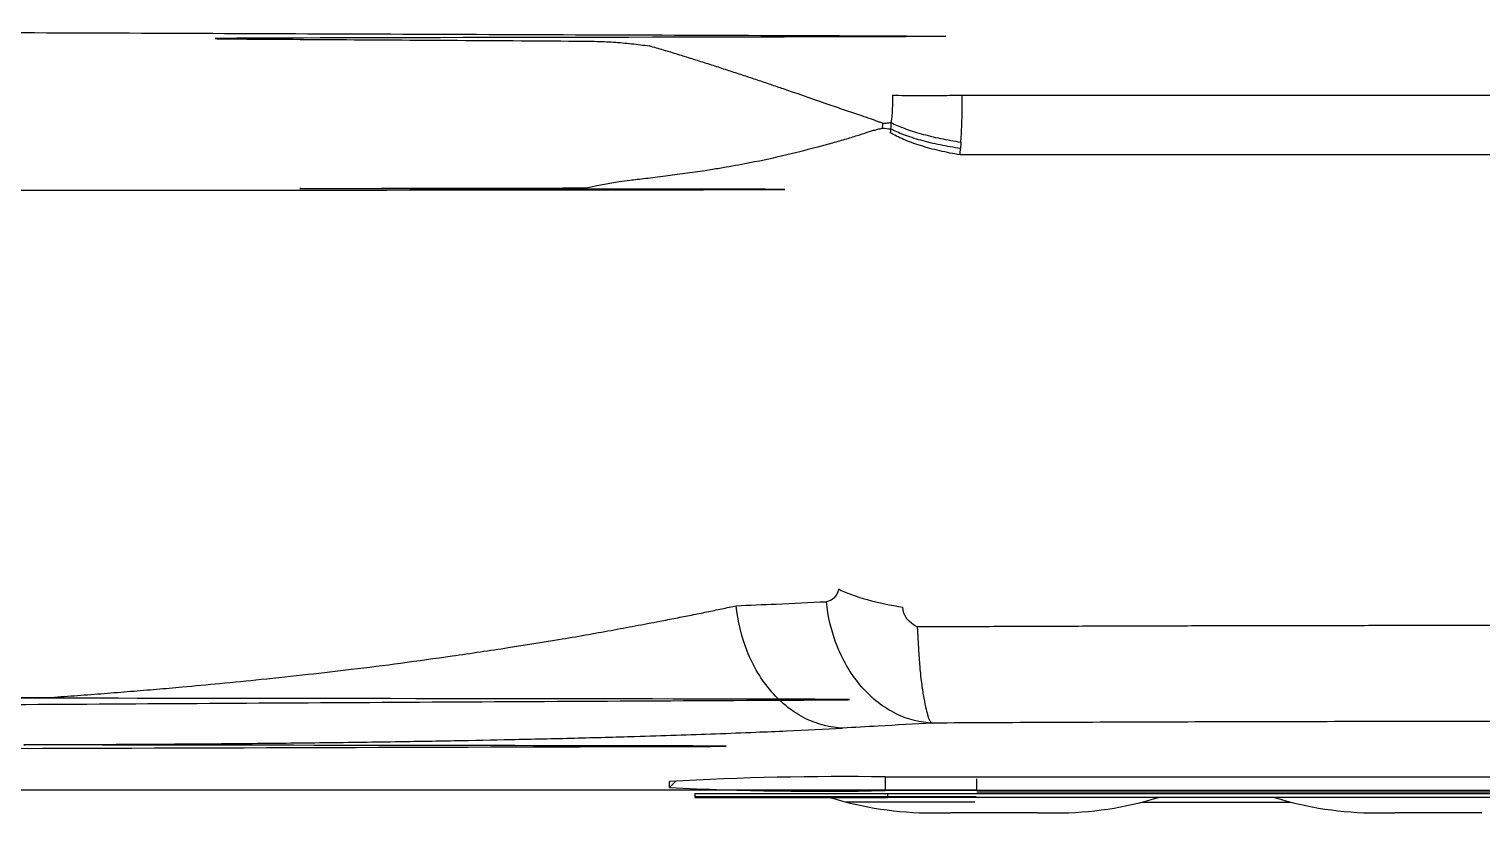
# Model space of a CAD drawing. Extents: x -7692 to 9871, y -72 to 2456.
# Drawn here: x -7433.4 to -7358.2, y 1475.2 to 1515.7 of the extents above; entities that cross this region are included whole.
import ezdxf

# ---------------------------------------------------------------- set-up
doc = ezdxf.new("R2010")
doc.units = 0
doc.header["$LTSCALE"] = 20
doc.header["$MEASUREMENT"] = 0
doc.layers.get('0').update_dxf_attribs({"linetype": 'CONTINUOUS'})

msp = doc.modelspace()

# ---------------------------------------------------------------- linework, layer by layer
for p, q in [((-7384.319, 1476.329), (-7435.519, 1476.329)), ((-7400.219, 1476.475), (-7399.871, 1476.823)), ((-7400.219, 1476.475), (-7400.219, 1476.781)), ((-7389.069, 1477.021), (-7309.069, 1477.021)), ((-7389.069, 1477.021), (-7389.069, 1476.313)), ((-7309.069, 1476.313), (-7389.069, 1476.313)), ((-7384.319, 1476.329), (-7384.319, 1476.917)), ((-7398.919, 1476.158), (-7398.919, 1475.958)), ((-7398.919, 1476.158), (-7388.919, 1476.158)), ((-7384.347, 1475.992), (-7398.919, 1475.992)), ((-7398.919, 1475.958), (-7388.919, 1475.958)), ((-7384.413, 1475.721), (-7391.081, 1475.721)), ((-7388.919, 1475.958), (-7388.919, 1476.158)), ((-7388.919, 1476.158), (-7308.919, 1476.158)), ((-7308.919, 1475.958), (-7388.919, 1475.958)), ((-7384.32, 1476.247), (-7250.202, 1476.247)), ((-7375.757, 1475.721), (-7368.081, 1475.721))]:
    msp.add_line(p, q)
for centre, radius, start, end in [((-7391.346, 1323.443), 153.594, 89.15033, 93.31153), ((-7392.379, 1632.544), 156.265, 267.12426, 271.21379), ((-7386.612, 1493.158), 18, 252.85379, 270), ((-7380.225, 1493.158), 18, 270, 287.14621), ((-7363.612, 1493.158), 18, 252.85379, 270), ((-7383.419, 1263.361), 211.809, 89.394, 90.606), ((-7360.419, 1263.36), 211.809, 89.394, 90.606)]:
    msp.add_arc(centre, radius, start, end)
for points, knots in [([(-7483.637, 1515.72), (-7481.423, 1515.712), (-7476.986, 1515.696), (-7470.31, 1515.672), (-7463.591, 1515.648), (-7455.173, 1515.617), (-7445, 1515.58), (-7430.528, 1515.526), (-7413.147, 1515.459), (-7394.46, 1515.391), (-7376.829, 1515.321), (-7431.777, 1515.254), (-7417.637, 1515.18), (-7408.997, 1515.124), (-7404.609, 1515.096)], [0, 0, 0, 0, 0.04459, 0.089379, 0.134462, 0.179929, 0.258905, 0.339325, 0.471333, 0.608824, 0.715458, 0.826175, 0.911718, 1, 1, 1, 1]), ([(-7404.609, 1515.096), (-7404.442, 1515.094), (-7404.111, 1515.09), (-7403.617, 1515.073), (-7403.132, 1515.046), (-7402.655, 1515.011), (-7402.186, 1514.966), (-7401.725, 1514.912), (-7401.422, 1514.868), (-7401.271, 1514.846)], [0, 0, 0, 0, 0.149624, 0.296898, 0.441874, 0.584609, 0.725165, 0.863606, 1, 1, 1, 1]), ([(-7389.171, 1510.84), (-7389.194, 1510.847), (-7389.246, 1510.864), (-7389.358, 1510.904), (-7389.584, 1510.989), (-7389.879, 1511.093), (-7390.387, 1511.266), (-7391.03, 1511.483), (-7392.297, 1511.917), (-7393.573, 1512.366), (-7394.816, 1512.788), (-7395.493, 1513.016), (-7396.184, 1513.246), (-7396.886, 1513.478), (-7397.599, 1513.711), (-7398.321, 1513.943), (-7399.05, 1514.175), (-7399.786, 1514.404), (-7400.526, 1514.629), (-7401.023, 1514.773), (-7401.271, 1514.846)], [0, 0, 0, 0, 0.008236, 0.018963, 0.040026, 0.088123, 0.118288, 0.203213, 0.28253, 0.47451, 0.527232, 0.57992, 0.632574, 0.685191, 0.737758, 0.790273, 0.842766, 0.895239, 0.947665, 1, 1, 1, 1]), ([(-7388.68, 1512.301), (-7388.484, 1512.295), (-7388.252, 1512.291), (-7387.726, 1512.285), (-7387.432, 1512.284), (-7386.801, 1512.284), (-7386.465, 1512.285), (-7385.775, 1512.291), (-7385.422, 1512.295), (-7385.073, 1512.301)], [0, 0, 0, 0, 0.25, 0.25, 0.5, 0.5, 0.75, 0.75, 1, 1, 1, 1]), ([(-7385.14, 1509.869), (-7385.134, 1509.97), (-7385.12, 1510.17), (-7385.104, 1510.473), (-7385.091, 1510.777), (-7385.081, 1511.081), (-7385.075, 1511.386), (-7385.071, 1511.691), (-7385.07, 1511.996), (-7385.072, 1512.199), (-7385.073, 1512.301)], [0, 0, 0, 0, 0.126092, 0.251908, 0.377429, 0.502632, 0.627504, 0.752031, 0.8762, 1, 1, 1, 1]), ([(-7385.073, 1512.301), (-7384.641, 1512.301), (-7383.657, 1512.3), (-7382, 1512.301), (-7379.981, 1512.301), (-7377.598, 1512.301), (-7374.145, 1512.301), (-7369.855, 1512.301), (-7364.856, 1512.301), (-7359.915, 1512.301), (-7355.052, 1512.3), (-7350.662, 1512.3), (-7347.211, 1512.299), (-7345.314, 1512.299), (-7344.567, 1512.299)], [0, 0, 0, 0, 0.032112, 0.073168, 0.123168, 0.182112, 0.250001, 0.379243, 0.5, 0.620035, 0.744758, 0.859632, 0.944713, 1, 1, 1, 1]), ([(-7402.279, 1507.901), (-7402.15, 1507.915), (-7401.875, 1507.946), (-7401.439, 1507.998), (-7400.954, 1508.057), (-7400.452, 1508.122), (-7399.937, 1508.189), (-7399.248, 1508.281), (-7398.471, 1508.391), (-7397.429, 1508.558), (-7396.06, 1508.801), (-7394.366, 1509.16), (-7392.91, 1509.531), (-7391.858, 1509.811), (-7391.151, 1510.011), (-7390.531, 1510.202), (-7390.079, 1510.35), (-7389.767, 1510.449), (-7389.544, 1510.512), (-7389.359, 1510.554), (-7389.246, 1510.587), (-7389.206, 1510.598)], [0, 0, 0, 0, 0.024256, 0.051814, 0.082674, 0.116857, 0.148443, 0.182617, 0.251619, 0.302906, 0.394598, 0.538266, 0.67709, 0.742485, 0.806168, 0.866118, 0.916832, 0.940715, 0.962562, 0.986676, 1, 1, 1, 1]), ([(-7389.206, 1510.598), (-7389.2, 1510.638), (-7389.191, 1510.698), (-7389.179, 1510.778), (-7389.174, 1510.82), (-7389.171, 1510.84)], [0, 0, 0, 0, 0.495013, 0.747849, 1, 1, 1, 1]), ([(-7389.171, 1510.84), (-7389.137, 1510.843), (-7389.068, 1510.85), (-7388.965, 1510.862), (-7388.863, 1510.872), (-7388.795, 1510.878), (-7388.761, 1510.881)], [0, 0, 0, 0, 0.250878, 0.501893, 0.751397, 1, 1, 1, 1]), ([(-7385.183, 1509.211), (-7385.534, 1509.267), (-7385.888, 1509.337), (-7386.581, 1509.498), (-7386.919, 1509.59), (-7387.551, 1509.79), (-7387.846, 1509.899), (-7388.371, 1510.123), (-7388.602, 1510.239), (-7388.797, 1510.355)], [0, 0, 0, 0, 0.25, 0.25, 0.5, 0.5, 0.75, 0.75, 1, 1, 1, 1]), ([(-7385.162, 1509.54), (-7385.512, 1509.59), (-7385.867, 1509.651), (-7386.559, 1509.793), (-7386.897, 1509.874), (-7387.529, 1510.051), (-7387.824, 1510.147), (-7388.35, 1510.347), (-7388.581, 1510.451), (-7388.776, 1510.554)], [0, 0, 0, 0, 0.25, 0.25, 0.5, 0.5, 0.75, 0.75, 1, 1, 1, 1]), ([(-7388.761, 1510.881), (-7388.567, 1510.782), (-7388.336, 1510.682), (-7387.81, 1510.487), (-7387.515, 1510.393), (-7386.881, 1510.215), (-7386.543, 1510.133), (-7385.848, 1509.987), (-7385.492, 1509.923), (-7385.14, 1509.869)], [0, 0, 0, 0, 0.25, 0.25, 0.5, 0.5, 0.75, 0.75, 1, 1, 1, 1]), ([(-7344.464, 1509.212), (-7345.019, 1509.212), (-7346.268, 1509.212), (-7348.349, 1509.212), (-7350.847, 1509.212), (-7353.761, 1509.212), (-7357.091, 1509.212), (-7360.837, 1509.212), (-7365.583, 1509.212), (-7370.813, 1509.212), (-7376.008, 1509.212), (-7380.07, 1509.211), (-7383.003, 1509.211), (-7384.582, 1509.211), (-7385.183, 1509.211)], [0, 0, 0, 0, 0.04086, 0.09192, 0.15318, 0.224639, 0.306298, 0.398156, 0.500213, 0.6556, 0.783273, 0.883232, 0.955474, 1, 1, 1, 1]), ([(-7483.451, 1507.34), (-7471.053, 1507.352), (-7458.653, 1507.364), (-7433.848, 1507.381), (-7421.442, 1507.385), (-7396.625, 1507.407), (-7384.216, 1507.425), (-7429.398, 1507.46), (-7416.988, 1507.476), (-7404.578, 1507.499)], [0, 0, 0, 0, 0.25, 0.25, 0.5, 0.5, 0.75, 0.75, 1, 1, 1, 1]), ([(-7396.766, 1485.879), (-7396.076, 1485.909), (-7394.523, 1485.975), (-7392.968, 1486.048), (-7392.103, 1486.089)], [0, 0, 0, 0, 0.443565, 1, 1, 1, 1]), ([(-7390.268, 1481.671), (-7390.529, 1481.97), (-7390.768, 1482.3), (-7391.192, 1483.001), (-7391.376, 1483.373), (-7391.839, 1484.519), (-7392.025, 1485.323), (-7392.103, 1486.089)], [0, 0, 0, 0, 0.25, 0.25, 0.5, 0.5, 1, 1, 1, 1]), ([(-7391.484, 1486.748), (-7391.088, 1486.549), (-7390.574, 1486.356), (-7389.412, 1486.031), (-7388.768, 1485.899), (-7388.138, 1485.808)], [0, 0, 0, 0, 0.5, 0.5, 1, 1, 1, 1]), ([(-7432.238, 1481.138), (-7432.008, 1481.155), (-7431.549, 1481.188), (-7430.861, 1481.238), (-7430.173, 1481.29), (-7429.487, 1481.342), (-7428.804, 1481.395), (-7428.124, 1481.45), (-7427.449, 1481.505), (-7426.78, 1481.561), (-7426.116, 1481.618), (-7425.02, 1481.715), (-7423.428, 1481.864), (-7421.248, 1482.082), (-7418.976, 1482.324), (-7416.562, 1482.6), (-7414.066, 1482.916), (-7411.349, 1483.297), (-7408.614, 1483.701), (-7406.335, 1484.065), (-7404.577, 1484.365), (-7403.258, 1484.603), (-7401.972, 1484.843), (-7400.859, 1485.053), (-7399.892, 1485.24), (-7399.081, 1485.4), (-7398.288, 1485.56), (-7397.512, 1485.72), (-7397.015, 1485.826), (-7396.766, 1485.879)], [0, 0, 0, 0, 0.016457, 0.032961, 0.049486, 0.066011, 0.082513, 0.098972, 0.115368, 0.131685, 0.147904, 0.164011, 0.212322, 0.265788, 0.327685, 0.385725, 0.453628, 0.526548, 0.609054, 0.686598, 0.729142, 0.771336, 0.811967, 0.855041, 0.883759, 0.912638, 0.941654, 0.970783, 1, 1, 1, 1]), ([(-7391.266, 1479.548), (-7391.878, 1479.568), (-7392.532, 1479.721), (-7393.484, 1480.191), (-7393.797, 1480.387), (-7394.393, 1480.854), (-7394.678, 1481.125), (-7395.202, 1481.729), (-7395.442, 1482.061), (-7395.866, 1482.769), (-7396.05, 1483.144), (-7396.51, 1484.3), (-7396.692, 1485.109), (-7396.766, 1485.879)], [0, 0, 0, 0, 0.25, 0.25, 0.375, 0.375, 0.5, 0.5, 0.625, 0.625, 0.75, 0.75, 1, 1, 1, 1]), ([(-7344.201, 1484.845), (-7344.749, 1484.846), (-7345.847, 1484.848), (-7347.493, 1484.85), (-7349.142, 1484.851), (-7350.793, 1484.853), (-7352.445, 1484.853), (-7354.098, 1484.854), (-7355.753, 1484.854), (-7357.41, 1484.854), (-7359.068, 1484.853), (-7360.727, 1484.852), (-7362.387, 1484.85), (-7364.049, 1484.848), (-7365.712, 1484.846), (-7367.376, 1484.843), (-7369.041, 1484.84), (-7370.706, 1484.837), (-7372.373, 1484.833), (-7374.041, 1484.829), (-7375.709, 1484.824), (-7377.378, 1484.819), (-7379.047, 1484.813), (-7380.717, 1484.807), (-7382.388, 1484.801), (-7384.059, 1484.794), (-7385.73, 1484.787), (-7386.844, 1484.782), (-7387.401, 1484.78)], [0, 0, 0, 0, 0.038036, 0.076106, 0.11421, 0.152348, 0.190521, 0.228727, 0.266968, 0.305243, 0.343551, 0.381894, 0.420271, 0.458682, 0.497127, 0.535606, 0.574119, 0.612666, 0.651247, 0.689862, 0.728511, 0.767193, 0.80591, 0.84466, 0.883444, 0.922262, 0.961114, 1, 1, 1, 1]), ([(-7387.401, 1484.78), (-7387.397, 1484.705), (-7387.387, 1484.548), (-7387.372, 1484.305), (-7387.357, 1484.044), (-7387.338, 1483.703), (-7387.313, 1483.293), (-7387.284, 1482.868), (-7387.246, 1482.429), (-7387.184, 1481.881), (-7387.09, 1481.232), (-7386.975, 1480.639), (-7386.882, 1480.268), (-7386.822, 1480.081), (-7386.786, 1479.99), (-7386.752, 1479.924), (-7386.712, 1479.867), (-7386.665, 1479.826), (-7386.63, 1479.813), (-7386.613, 1479.807)], [0, 0, 0, 0, 0.027287, 0.057159, 0.089676, 0.124894, 0.187184, 0.250426, 0.299478, 0.375899, 0.501153, 0.633343, 0.751412, 0.814018, 0.845262, 0.876468, 0.921924, 0.963059, 1, 1, 1, 1]), ([(-7386.613, 1479.807), (-7387.222, 1479.828), (-7387.871, 1479.98), (-7388.818, 1480.447), (-7389.129, 1480.641), (-7389.723, 1481.104), (-7390.006, 1481.372), (-7390.268, 1481.671)], [0, 0, 0, 0, 0.5, 0.5, 0.75, 0.75, 1, 1, 1, 1]), ([(-7510.812, 1480.243), (-7509.042, 1480.255), (-7504.994, 1480.283), (-7498.162, 1480.331), (-7489.81, 1480.39), (-7478.043, 1480.472), (-7463.309, 1480.573), (-7448.515, 1480.675), (-7436.046, 1480.758), (-7425.924, 1480.821), (-7415.701, 1480.881), (-7405.35, 1480.939), (-7394.844, 1480.993), (-7384.159, 1481.045), (-7443.271, 1481.094), (-7435.94, 1481.123), (-7432.238, 1481.138)], [0, 0, 0, 0, 0.0358, 0.081908, 0.138213, 0.204701, 0.319819, 0.43597, 0.503552, 0.571602, 0.640315, 0.709876, 0.780461, 0.852237, 0.925366, 1, 1, 1, 1]), ([(-7431.896, 1478.697), (-7430.884, 1478.701), (-7428.859, 1478.707), (-7425.661, 1478.725), (-7422.137, 1478.752), (-7418.313, 1478.793), (-7414.663, 1478.843), (-7411.359, 1478.898), (-7408.257, 1478.959), (-7405.123, 1479.031), (-7401.563, 1479.128), (-7398.383, 1479.229), (-7396.44, 1479.31), (-7395.752, 1479.339)], [0, 0, 0, 0, 0.074994, 0.15019, 0.238903, 0.34097, 0.443659, 0.525672, 0.607483, 0.701039, 0.794664, 0.927361, 1, 1, 1, 1]), ([(-7395.752, 1479.339), (-7395.214, 1479.36), (-7393.595, 1479.424), (-7392.199, 1479.498), (-7391.266, 1479.548)], [0, 0, 0, 0, 0.332308, 1, 1, 1, 1]), ([(-7386.613, 1479.807), (-7387.548, 1479.755), (-7389.099, 1479.667), (-7390.65, 1479.582), (-7391.266, 1479.548)], [0, 0, 0, 0, 0.602294, 1, 1, 1, 1]), ([(-7344.178, 1479.881), (-7344.722, 1479.882), (-7345.811, 1479.884), (-7347.445, 1479.886), (-7349.079, 1479.888), (-7350.713, 1479.89), (-7352.347, 1479.89), (-7353.981, 1479.891), (-7355.615, 1479.891), (-7357.249, 1479.891), (-7358.884, 1479.89), (-7360.518, 1479.888), (-7362.153, 1479.887), (-7363.787, 1479.884), (-7365.89, 1479.881), (-7368.458, 1479.876), (-7371.492, 1479.868), (-7374.522, 1479.859), (-7377.55, 1479.848), (-7380.574, 1479.836), (-7383.596, 1479.823), (-7385.607, 1479.812), (-7386.613, 1479.807)], [0, 0, 0, 0, 0.038453, 0.0769, 0.115342, 0.153781, 0.192219, 0.230656, 0.269094, 0.307535, 0.34598, 0.384431, 0.422889, 0.461355, 0.499831, 0.571322, 0.642784, 0.714228, 0.785662, 0.857095, 0.928538, 1, 1, 1, 1]), ([(-7510.304, 1478.243), (-7485.619, 1478.333), (-7460.903, 1478.415), (-7423.797, 1478.53), (-7411.424, 1478.566), (-7386.667, 1478.635), (-7444.283, 1478.667), (-7431.896, 1478.697)], [0, 0, 0, 0, 0.5, 0.5, 0.75, 0.75, 1, 1, 1, 1]), ([(-7386.612, 1475.158), (-7386.568, 1475.158), (-7386.501, 1475.158), (-7386.109, 1475.158), (-7385.821, 1475.158), (-7385.677, 1475.158)], [0, 0, 0, 0, 0.478887, 0.739552, 1, 1, 1, 1]), ([(-7381.161, 1475.158), (-7381.016, 1475.158), (-7380.728, 1475.158), (-7380.337, 1475.158), (-7380.269, 1475.158), (-7380.225, 1475.158)], [0, 0, 0, 0, 0.260665, 0.521113, 1, 1, 1, 1]), ([(-7363.612, 1475.158), (-7363.568, 1475.158), (-7363.501, 1475.158), (-7363.11, 1475.158), (-7362.821, 1475.158), (-7362.677, 1475.158)], [0, 0, 0, 0, 0.478887, 0.739551, 1, 1, 1, 1])]:
    msp.add_open_spline(points, degree=3, knots=knots)
for points in [[(-7388.68, 1512.301), (-7388.671, 1511.821), (-7388.699, 1511.343), (-7388.761, 1510.881)], [(-7389.206, 1510.598), (-7389.063, 1510.583), (-7388.919, 1510.568), (-7388.776, 1510.554)], [(-7388.776, 1510.554), (-7388.782, 1510.487), (-7388.789, 1510.421), (-7388.796, 1510.355)], [(-7388.761, 1510.881), (-7388.767, 1510.772), (-7388.772, 1510.663), (-7388.776, 1510.554)], [(-7385.183, 1509.211), (-7385.175, 1509.32), (-7385.168, 1509.43), (-7385.162, 1509.54)], [(-7385.14, 1509.869), (-7385.148, 1509.759), (-7385.155, 1509.649), (-7385.162, 1509.54)], [(-7404.578, 1507.499), (-7403.782, 1507.677), (-7403.01, 1507.82), (-7402.279, 1507.901)], [(-7391.484, 1486.748), (-7391.532, 1486.335), (-7391.832, 1486.125), (-7392.103, 1486.089)], [(-7387.401, 1484.78), (-7387.788, 1484.982), (-7388.189, 1485.381), (-7388.138, 1485.808)]]:
    msp.add_open_spline(points, degree=3)

doc.saveas('drawing.dxf')
